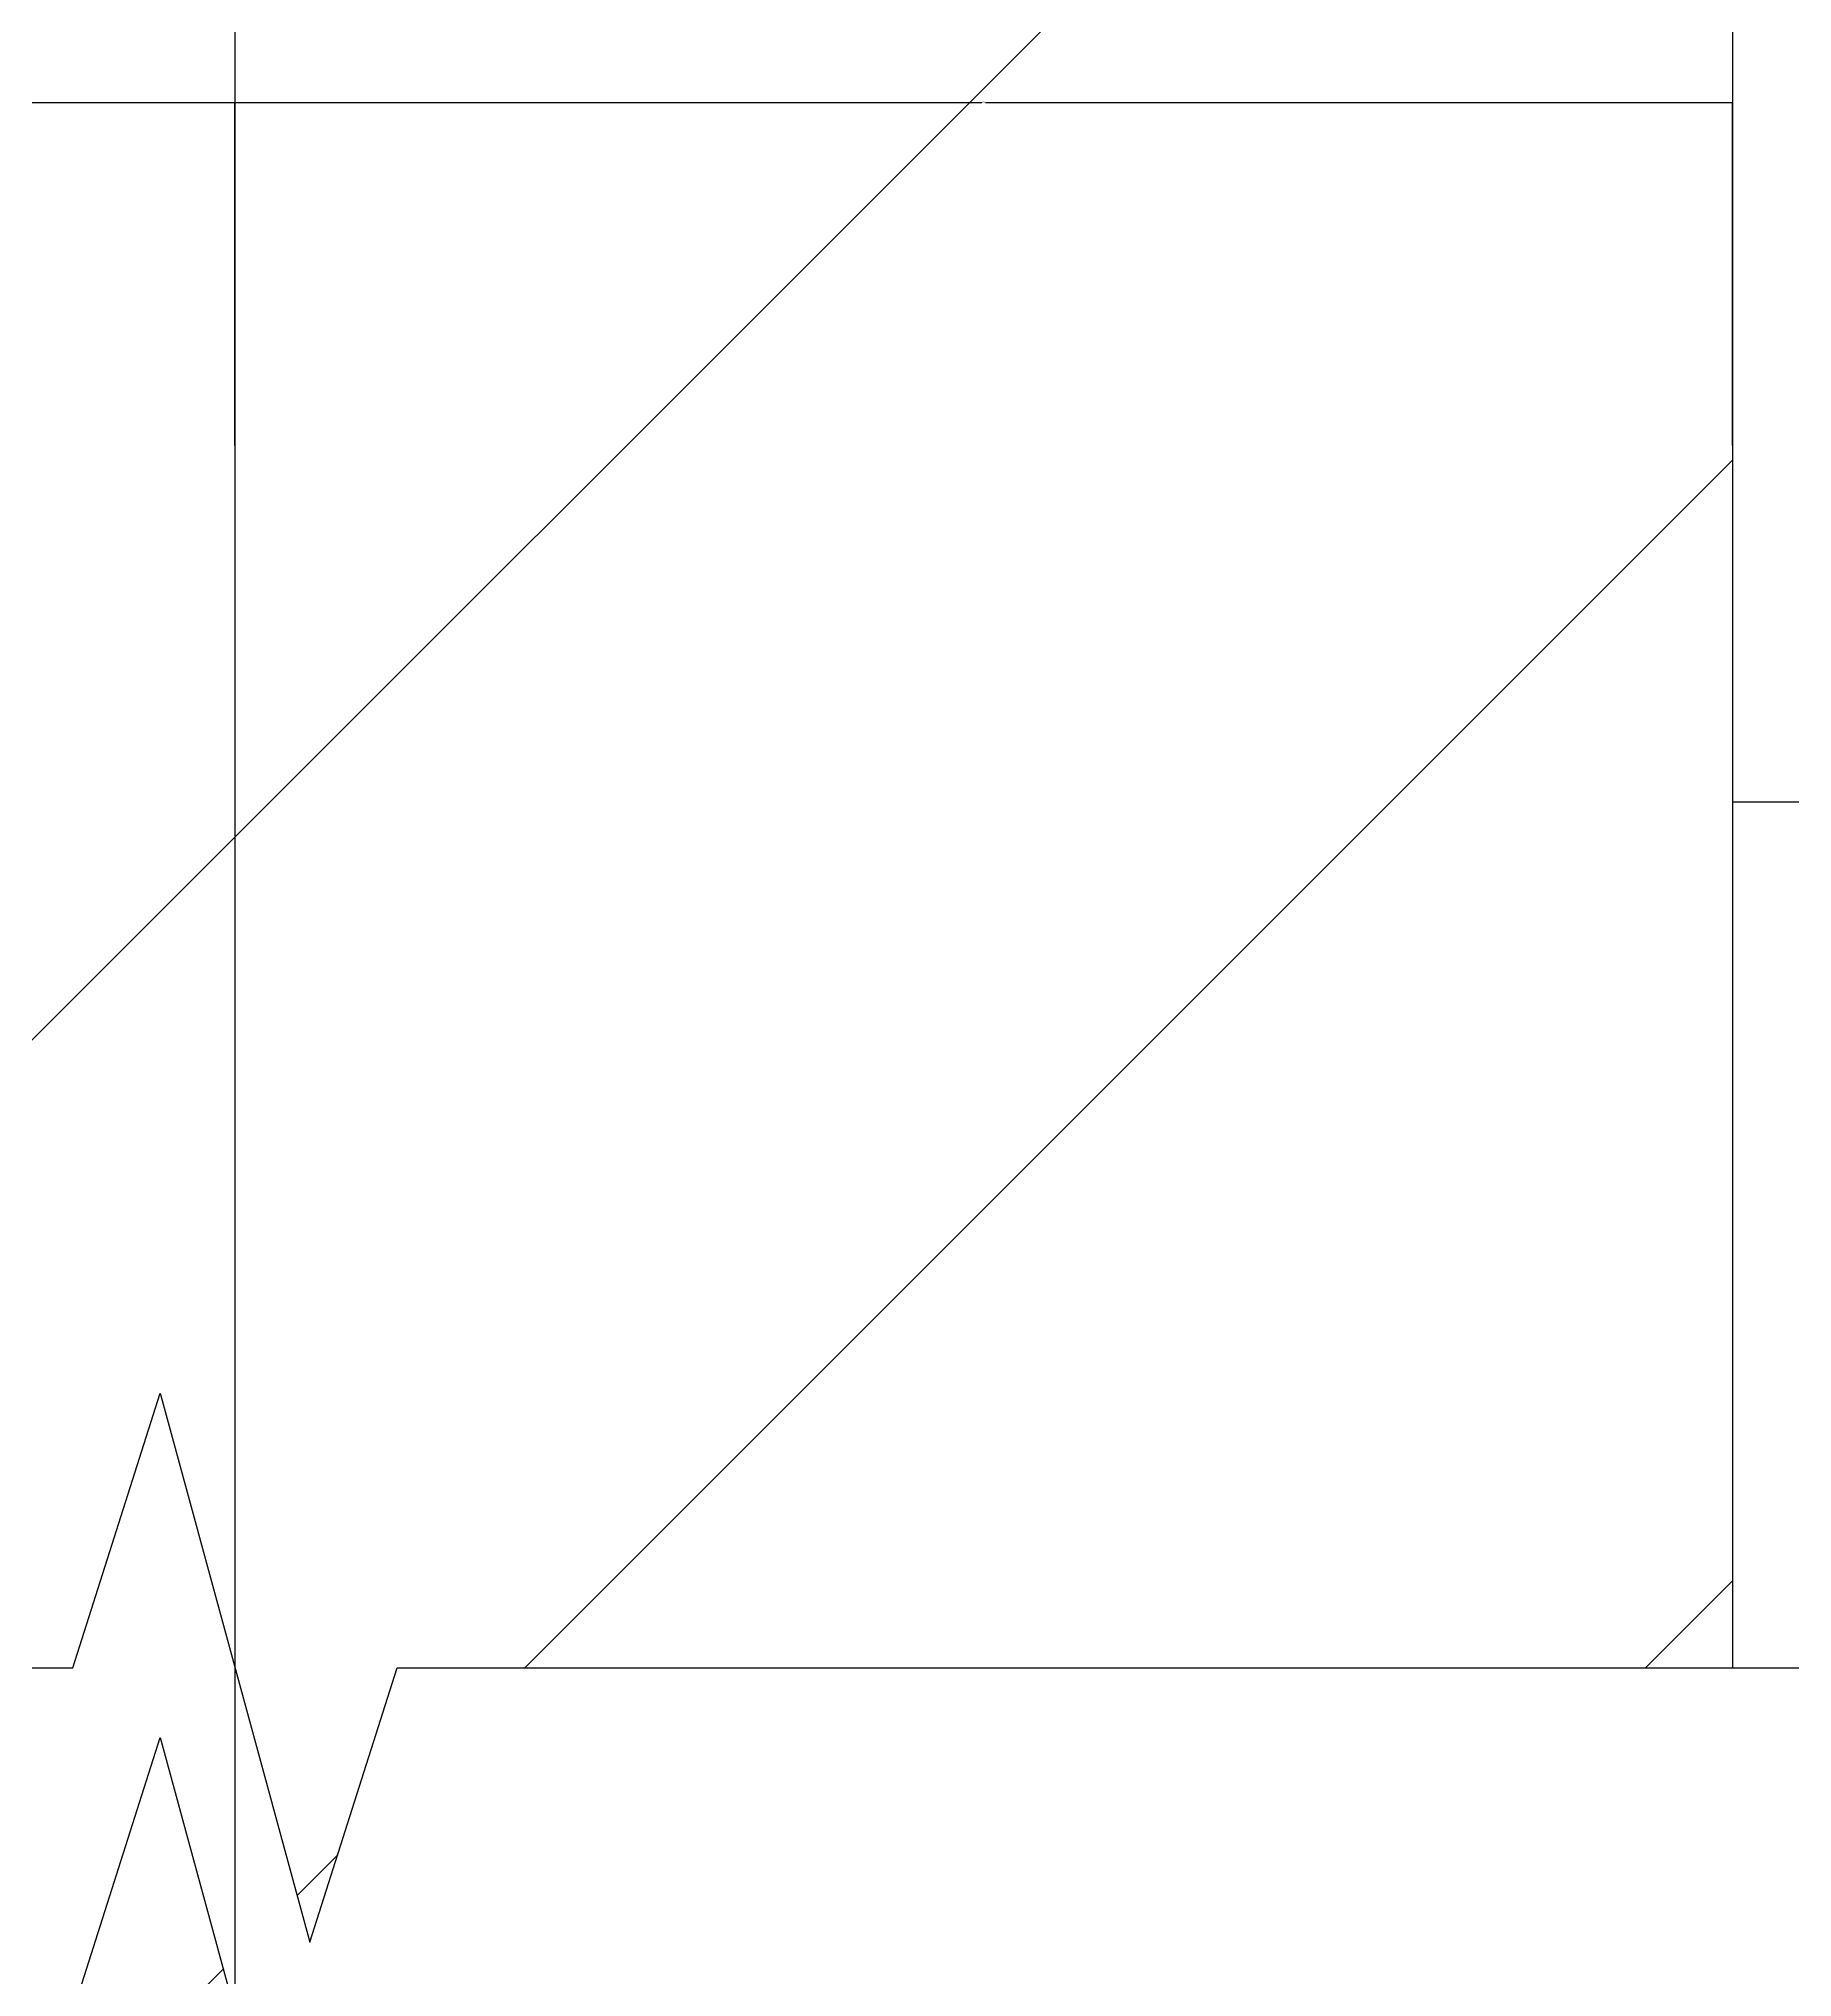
# Model space of a CAD drawing. Header units: metres. Extents: x 338339 to 1133840, y -479113 to 96125.
# Drawn here: x 395038 to 396443, y -231643 to -230089 of the extents above; entities that cross this region are included whole.
import ezdxf

# ---------------------------------------------------------------- set-up
doc = ezdxf.new("R2010")
doc.units = ezdxf.units.M
doc.layers.add('OTHER', color=7, linetype='Continuous')
doc.layers.add('PUB_DIM', color=3, linetype='Continuous')
doc.dimstyles.get("Standard").update_dxf_attribs({"dimtxt": 2.5, "dimasz": 2.5, "dimexe": 1.25, "dimexo": 0.625, "dimtad": 1, "dimcen": 2.5, "dimazin": 3, "dimtfac": 1, "dimtmove": 0, "dimatfit": 3})
pattern_1 = [(45, (0, 0), (-449.0128, 449.0128), [])]

# ---------------------------------------------------------------- blocks, each defined once
blk = doc.blocks.new('*D385')
for p, q in [((393994.91, -230415.11), (393994.91, -230140.11)), ((393995.16, -230140.11), (394593.41, -230140.11)), ((394596.41, -230140.11), (395194.66, -230140.11)), ((395194.91, -230415.11), (395194.91, -230140.11))]:
    blk.add_line(p, q)
at = {"layer": 'Defpoints'}
for p in [(393994.91, -230140.11), (393994.91, -230415.11), (395194.91, -230415.11)]:
    blk.add_point(p, dxfattribs=at)
at = {"layer": 'PUB_DIM', "insert": (394594.91, -230140.11), "char_height": 1, "attachment_point": 5}
blk.add_mtext('120', dxfattribs=at)
blk = doc.blocks.new('*D386')
for p, q in [((395194.91, -230415.11), (395194.91, -230140.11)), ((395195.16, -230140.11), (395793.41, -230140.11)), ((395796.41, -230140.11), (396394.66, -230140.11)), ((396394.91, -230415.11), (396394.91, -230140.11))]:
    blk.add_line(p, q)
at = {"layer": 'Defpoints'}
for p in [(395194.91, -230140.11), (395194.91, -230415.11), (396394.91, -230415.11)]:
    blk.add_point(p, dxfattribs=at)
at = {"layer": 'PUB_DIM', "insert": (395794.91, -230140.11), "char_height": 1, "attachment_point": 5}
blk.add_mtext('120', dxfattribs=at)
blk = doc.blocks.new('*D387')
for p, q in [((396394.91, -230415.11), (396394.91, -230700.8)), ((396594.91, -230415.11), (396594.91, -230700.8)), ((396395.16, -230700.8), (396493.91, -230700.8)), ((396495.91, -230700.8), (396594.66, -230700.8))]:
    blk.add_line(p, q)
at = {"layer": 'Defpoints'}
for p in [(396394.91, -230415.11), (396594.91, -230415.11), (396394.91, -230700.8)]:
    blk.add_point(p, dxfattribs=at)
at = {"layer": 'PUB_DIM', "insert": (396494.91, -230700.8), "char_height": 1, "attachment_point": 5}
blk.add_mtext('20', dxfattribs=at)

msp = doc.modelspace()

# ---------------------------------------------------------------- hatches: boundary and pattern name
h = msp.add_hatch()
h.set_pattern_fill('普通砖', scale=200)
h.set_pattern_definition(pattern_1)
h.paths.add_polyline_path([(393994.91, -228949.8), (393994.91, -231394.78), (395064.91, -231394.78), (395134.91, -231174.78), (395254.91, -231614.78), (395324.91, -231394.78), (396394.91, -231394.78), (396394.91, -228949.8)])
h = msp.add_hatch()
h.set_pattern_fill('普通砖', scale=200)
h.set_pattern_definition(pattern_1)
h.paths.add_polyline_path([(396394.91, -231670.74), (395324.91, -231670.74), (395254.91, -231890.74), (395134.91, -231450.74), (395064.91, -231670.74), (393994.91, -231670.74), (393994.91, -235090.65), (394594.91, -235090.65), (394594.91, -235690.65), (393994.91, -235690.65), (393994.91, -239590.65), (396394.91, -239590.65)])

# ---------------------------------------------------------------- linework, layer by layer
for p, q in [((395194.91, -229615.51), (395194.91, -231394.78)), ((395194.91, -230733.51), (395194.91, -231670.74))]:
    msp.add_line(p, q)
msp.add_lwpolyline([(396394.91, -228949.8), (396394.91, -231394.78)])
at = {"layer": 'OTHER'}
for p, q in [((395064.91, -231394.78), (395134.91, -231174.78)), ((395134.91, -231174.78), (395254.91, -231614.78)), ((391913.86, -231394.78), (395064.91, -231394.78)), ((395254.91, -231614.78), (395324.91, -231394.78)), ((395324.91, -231394.78), (398475.96, -231394.78)), ((395064.91, -231670.74), (395134.91, -231450.74)), ((395134.91, -231450.74), (395254.91, -231890.74))]:
    msp.add_line(p, q, dxfattribs=at)

# ---------------------------------------------------------------- dimensions: what is measured, and where the dimension line sits
at = {"layer": 'PUB_DIM'}
for base, p1, p2, text, picture, middle in [((393994.91, -230140.11), (393994.91, -230415.11), (395194.91, -230415.11), '120', '*D385', (394594.91, -230140.11)), ((395194.91, -230140.11), (395194.91, -230415.11), (396394.91, -230415.11), '120', '*D386', (395794.91, -230140.11)), ((396394.91, -230700.8), (396394.91, -230415.11), (396594.91, -230415.11), '20', '*D387', (396494.91, -230700.8))]:
    dim = msp.add_linear_dim(base=base, p1=p1, p2=p2, text=text, dimstyle='Standard', dxfattribs=at)
    dim.commit()
    dim.dimension.update_dxf_attribs({"geometry": picture, "text_midpoint": middle})

doc.saveas('drawing.dxf')
